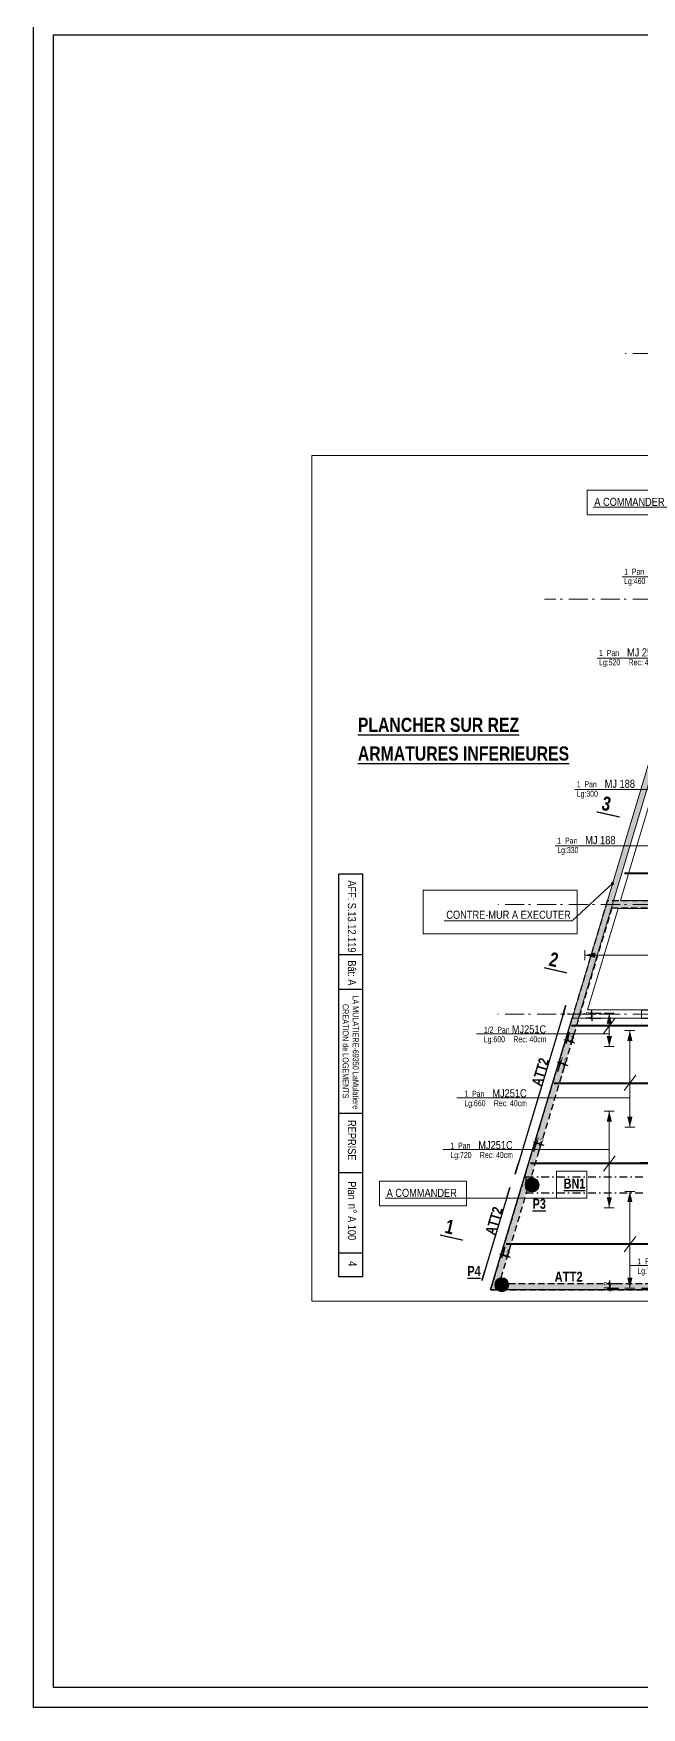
# Model space of a CAD drawing. Header units: centimetres. Extents: x 29921 to 42652, y -19090 to -11306.
# Drawn here: x 35662 to 37171, y -17547 to -13389 of the extents above; entities that cross this region are included whole.
import ezdxf
from ezdxf.enums import TextEntityAlignment as Align

# ---------------------------------------------------------------- set-up
doc = ezdxf.new("R2010")
doc.units = ezdxf.units.CM
doc.header["$LTSCALE"] = 25.4
doc.header["$PDMODE"] = 1
doc.header["$PDSIZE"] = -2
for name, pattern in [('CACHEX2', [19.05, 12.7, -6.35]), ('Style de ligne -6', [1.04164, 0.625, -0.20828, 0.06943, -0.13893]), ('TIRETPTX2', [50.8, 25.4, -12.7, 0, -12.7])]:
    doc.linetypes.add(name, pattern=pattern)
for name, color, linetype in [('01_ARMA_INF', 50, 'Continuous'), ('01_cote_gen', 4, 'Continuous'), ('01_fenetres', 171, 'Continuous'), ('01_linteaux', 2, 'Continuous'), ('01_murs_sup', 2, 'CACHEX2'), ('01_poch_BN', 9, 'Continuous'), ('01_poch_poteaux', 250, 'Continuous'), ('01_texte', 230, 'Continuous'), ('AA_COTES', 2, 'Continuous')]:
    doc.layers.add(name, color=color, linetype=linetype)
for name, color, linetype, lineweight in [('01_murs_coup', 5, 'Continuous', 60), ('01_résv', 32, 'Continuous', 9), ('B Général', 7, 'Continuous', 5)]:
    doc.layers.add(name, color=color, linetype=linetype, lineweight=lineweight)
doc.styles.add('impact', font='impact.ttf')
doc.styles.add('PATIO', font='ARIALN.TTF')
doc.styles.add('STYLE2', font='ARIALN.TTF')
doc.styles.add('Titre', font='ariblk.ttf')
doc.dimstyles.new('JB50', dxfattribs={"dimscale": 0.1, "dimtxt": 150, "dimasz": 15, "dimexe": 0.1, "dimexo": 0.1, "dimgap": 0.09, "dimtad": 1, "dimdec": 1, "dimdsep": 46, "dimtxsty": 'STYLE2', "dimblk1": 'BOND_G', "dimblk2": 'BOND_D', "dimsah": 1, "dimcen": 1.5, "dimdle": 0.01, "dimse1": 1, "dimse2": 1, "dimclrd": 4, "dimclre": 2, "dimclrt": 6, "dimazin": 2, "dimtfac": 2.333333, "dimtdec": 1, "dimtix": 1, "dimtmove": 2, "dimatfit": 3, "dimldrblk": 'BOND_G', "dimfxl": 1, "dimtolj": 1, "dimtzin": 0, "dimarcsym": 0})

# ---------------------------------------------------------------- blocks, each defined once
blk = doc.blocks.new('BOND_G')
at = {"layer": 'AA_COTES', "color": 0}
for p, q in [((5, 0), (-5, 0)), ((1.8, 1.8), (-1.8, -1.8)), ((0, -5), (0, 15))]:
    blk.add_line(p, q, dxfattribs=at)
blk = doc.blocks.new('BOND_D')
at = {"layer": 'AA_COTES', "color": 0}
for p, q in [((5, 0), (-5, 0)), ((-1.8, -1.8), (1.8, 1.8)), ((0, 5), (0, -15))]:
    blk.add_line(p, q, dxfattribs=at)
blk = doc.blocks.new('*D62')
at = {"color": 4, "lineweight": -2, "transparency": 16777216}
for p, q in [((36825.1, -16422.8), (36823.7, -16422.3)), ((36826.6, -16423.2), (36838.1, -16426.6)), ((36839.5, -16427.1), (36840.9, -16427.5))]:
    blk.add_line(p, q, dxfattribs=at)
at = {"layer": 'Defpoints', "color": 0, "transparency": 16777216}
for p in [(36834.7, -16396), (36846.2, -16399.4), (36838.1, -16426.6)]:
    blk.add_point(p, dxfattribs=at)
at = {"color": 4, "lineweight": -2, "transparency": 16777216, "xscale": 1.5, "yscale": 1.5, "zscale": 1.5}
for name, p, rotation in [('BOND_G', (36826.6, -16423.2), 343.291350846274), ('BOND_D', (36838.1, -16426.6), 163.291350846274)]:
    blk.add_blockref(name, p, dxfattribs=dict(at, rotation=rotation))
at = {"color": 6, "transparency": 16777216, "insert": (36834.5, -16417.7), "char_height": 15, "attachment_point": 5, "rotation": 343.2914, "style": 'STYLE2'}
blk.add_mtext('\\A1;12', dxfattribs=at)
blk = doc.blocks.new('*D64')
at = {"color": 4, "lineweight": -2, "transparency": 16777216}
for p, q in [((37092.9, -16492), (37092.9, -16490.5)), ((37092.9, -16493.5), (37092.9, -16505.5)), ((37092.9, -16507), (37092.9, -16508.5))]:
    blk.add_line(p, q, dxfattribs=at)
at = {"layer": 'Defpoints', "color": 0, "transparency": 16777216}
for p in [(37119.6, -16493.5), (37092.9, -16505.5), (37142.5, -16505.5)]:
    blk.add_point(p, dxfattribs=at)
at = {"color": 4, "lineweight": -2, "transparency": 16777216, "xscale": 1.5, "yscale": 1.5, "zscale": 1.5}
for name, p, rotation in [('BOND_G', (37092.9, -16493.5), 270), ('BOND_D', (37092.9, -16505.5), 90)]:
    blk.add_blockref(name, p, dxfattribs=dict(at, rotation=rotation))
at = {"color": 6, "transparency": 16777216, "insert": (37085.4, -16499.5), "char_height": 15, "attachment_point": 5, "rotation": 90, "style": 'STYLE2'}
blk.add_mtext('\\A1;12', dxfattribs=at)
blk = doc.blocks.new('*D65')
at = {"color": 4, "lineweight": -2, "transparency": 16777216}
for p, q in [((36908.6, -16144.6), (36907.2, -16144.2)), ((36921.6, -16148.5), (36910.1, -16145)), ((36923, -16148.9), (36924.4, -16149.3))]:
    blk.add_line(p, q, dxfattribs=at)
at = {"layer": 'Defpoints', "color": 0, "transparency": 16777216}
for p in [(36910.1, -16145), (36888.6, -16216.5), (36900.1, -16220)]:
    blk.add_point(p, dxfattribs=at)
at = {"color": 4, "lineweight": -2, "transparency": 16777216, "xscale": 1.5, "yscale": 1.5, "zscale": 1.5}
for name, p, rotation in [('BOND_D', (36910.1, -16145), 343.291350846274), ('BOND_G', (36921.6, -16148.5), 163.291350846274)]:
    blk.add_blockref(name, p, dxfattribs=dict(at, rotation=rotation))
at = {"color": 6, "transparency": 16777216, "insert": (36918, -16139.5), "char_height": 15, "attachment_point": 5, "rotation": 343.2914, "style": 'STYLE2'}
blk.add_mtext('\\A1;12', dxfattribs=at)
blk = doc.blocks.new('*D66')
at = {"color": 4, "lineweight": -2, "transparency": 16777216}
for p, q in [((36968.2, -15946.1), (36966.8, -15945.6)), ((36981.2, -15949.9), (36969.7, -15946.5)), ((36982.6, -15950.4), (36984, -15950.8))]:
    blk.add_line(p, q, dxfattribs=at)
at = {"layer": 'Defpoints', "color": 0, "transparency": 16777216}
for p in [(36969.7, -15946.5), (36963.4, -15967.5), (36974.8, -15971)]:
    blk.add_point(p, dxfattribs=at)
at = {"color": 4, "lineweight": -2, "transparency": 16777216, "xscale": 1.5, "yscale": 1.5, "zscale": 1.5}
for name, p, rotation in [('BOND_D', (36969.7, -15946.5), 343.291350846264), ('BOND_G', (36981.2, -15949.9), 163.291350846264)]:
    blk.add_blockref(name, p, dxfattribs=dict(at, rotation=rotation))
at = {"color": 6, "transparency": 16777216, "insert": (36977.6, -15941), "char_height": 15, "attachment_point": 5, "rotation": 343.2914, "style": 'STYLE2'}
blk.add_mtext('\\A1;12', dxfattribs=at)
blk = doc.blocks.new('*D70')
at = {"color": 4, "lineweight": -2, "transparency": 16777216}
for p, q in [((36985, -15890.1), (36983.6, -15889.6)), ((36986.5, -15890.5), (36998, -15894)), ((36999.4, -15894.4), (37000.8, -15894.8))]:
    blk.add_line(p, q, dxfattribs=at)
at = {"layer": 'Defpoints', "color": 0, "transparency": 16777216}
for p in [(36989.8, -15879.3), (36998, -15894), (37001.3, -15882.7)]:
    blk.add_point(p, dxfattribs=at)
at = {"color": 4, "lineweight": -2, "transparency": 16777216, "xscale": 1.5, "yscale": 1.5, "zscale": 1.5}
for name, p, rotation in [('BOND_G', (36986.5, -15890.5), 343.291350846274), ('BOND_D', (36998, -15894), 163.291350846274)]:
    blk.add_blockref(name, p, dxfattribs=dict(at, rotation=rotation))
at = {"color": 6, "transparency": 16777216, "insert": (36994.4, -15885), "char_height": 15, "attachment_point": 5, "rotation": 343.2914, "style": 'STYLE2'}
blk.add_mtext('\\A1;12', dxfattribs=at)
blk = doc.blocks.new('*D71')
at = {"color": 4, "lineweight": -2, "transparency": 16777216}
for p, q in [((37048.4, -15821.1), (37048.4, -15819.6)), ((37048.4, -15822.6), (37048.4, -15834.6)), ((37048.4, -15836.1), (37048.4, -15837.6))]:
    blk.add_line(p, q, dxfattribs=at)
at = {"layer": 'Defpoints', "color": 0, "transparency": 16777216}
for p in [(37048.4, -15834.6), (37051.1, -15822.6), (37056.1, -15834.6)]:
    blk.add_point(p, dxfattribs=at)
at = {"color": 4, "lineweight": -2, "transparency": 16777216, "xscale": 1.5, "yscale": 1.5, "zscale": 1.5}
for name, p, rotation in [('BOND_G', (37048.4, -15822.6), 270), ('BOND_D', (37048.4, -15834.6), 90)]:
    blk.add_blockref(name, p, dxfattribs=dict(at, rotation=rotation))
at = {"color": 6, "transparency": 16777216, "insert": (37040.8, -15828.6), "char_height": 15, "attachment_point": 5, "rotation": 90, "style": 'STYLE2'}
blk.add_mtext('\\A1;12', dxfattribs=at)

msp = doc.modelspace()

# ---------------------------------------------------------------- hatches: boundary and pattern name
at = {"layer": '01_murs_sup'}
h = msp.add_hatch(dxfattribs=at)
h.set_pattern_fill('DASH', color=256, scale=2.5, angle=135)
h.set_pattern_definition([(135, (-1376.8596, -4351.756), (-11.2253202, 9e-16), [7.9375, -7.9375])])
h.paths.add_polyline_path([(38139.48, -15413.56), (38121.48, -15413.56), (38121.48, -15695.56), (37808.44, -15695.56), (37808.44, -15543.56), (37469.44, -15543.56), (37469.44, -15417.54), (37453.44, -15417.54), (37453.44, -15543.56), (37086.44, -15543.56), (36796.47, -16509.54), (37587.44, -16509.54), (37587.44, -16249.54), (37776.48, -16249.54), (37776.48, -16233.54), (37571.44, -16233.54), (37571.44, -16493.54), (36817.98, -16493.54), (37097.74, -15561.56), (37790.44, -15561.56), (37790.44, -15713.56), (38121.48, -15713.56), (38121.48, -15718.56), (38139.48, -15718.56)])
at = {"layer": '01_poch_BN'}
h = msp.add_hatch(color=256, dxfattribs=at)
h.dxf.hatch_style = 1
h.paths.add_polyline_path([(37099.4, -15552.56), (37083.74, -15552.56), (37045.92, -15678.54), (37061.58, -15678.54)])
h.paths.add_polyline_path([(37061.58, -15678.54), (37045.92, -15678.54), (37002.09, -15824.56), (37017.75, -15824.56)])
h.paths.add_polyline_path([(37017.75, -15824.56), (37002.09, -15824.56), (36999.09, -15834.56), (37014.75, -15834.56)])
h.paths.add_polyline_path([(37143.07, -15407.08), (37127.4, -15407.08), (37099.86, -15498.83, -0.3311606), (37101.29, -15500.75, -0.5024483), (37098.71, -15502.66), (37086.44, -15543.56), (37102.1, -15543.56)])
h.paths.add_polyline_path([(37185.06, -15267.18), (37169.4, -15267.18), (37127.4, -15407.08), (37143.07, -15407.08)])
h.paths.add_polyline_path([(37102.1, -15543.56), (37086.44, -15543.56), (37083.74, -15552.56), (37099.4, -15552.56)])
h.paths.add_polyline_path([(37198.07, -15223.84), (37183.7, -15219.53), (37169.4, -15267.18), (37185.06, -15267.18)])
h.paths.add_polyline_path([(37217.68, -15158.52), (37203.31, -15154.21), (37198.08, -15171.64), (37212.44, -15175.95)])
h.paths.add_polyline_path([(37237.97, -15090.92), (37222.31, -15090.92), (37217.69, -15106.32), (37232.05, -15110.63)])
at = {"layer": '01_poch_poteaux'}
h = msp.add_hatch(color=256, dxfattribs=at)
h.dxf.hatch_style = 1
h.paths.add_polyline_path([(36882.18, -16249.02, 1), (36917.18, -16249.02, 1)])
h = msp.add_hatch(color=256, dxfattribs=at)
h.dxf.hatch_style = 1
h.paths.add_polyline_path([(36806.97, -16497.04, 1), (36841.97, -16497.04, 1)])

# ---------------------------------------------------------------- linework, layer by layer
at = {"layer": '01_ARMA_INF', "linetype": 'Continuous', "lineweight": 0, "const_width": 5, "flags": 128}
for points in [[(37128.38, -15475.16), (37448.44, -15474.99)], [(36997.52, -15853.69), (37583.44, -15853.53)], [(36954.49, -15997.03), (37583.44, -15996.86)], [(36895.05, -16195.05), (37583.44, -16194.86)], [(36834.74, -16395.95), (37583.44, -16395.74)]]:
    msp.add_lwpolyline(points, dxfattribs=at)
at = {"layer": '01_cote_gen'}
for p, q in [((35661.79, -17546.82), (35661.79, -13346.82)), ((41601.79, -17546.82), (35661.79, -17546.82))]:
    msp.add_line(p, q, dxfattribs=at)
at = {"layer": '01_fenetres', "ltscale": 30}
for p, q in [((36419.58, -16477.28), (36419.58, -15477.28)), ((36479.58, -15477.28), (36429.58, -15477.28)), ((36479.58, -16477.28), (36479.58, -15477.28)), ((36479.58, -15677.28), (36419.58, -15677.28)), ((36479.58, -15763.72), (36419.58, -15763.72)), ((36479.58, -16071.75), (36419.58, -16071.75)), ((36419.58, -16217.89), (36479.58, -16217.89)), ((36419.58, -16417.89), (36479.58, -16417.89)), ((36479.58, -16477.28), (36419.58, -16477.28))]:
    msp.add_line(p, q, dxfattribs=at)
at = {"layer": '01_linteaux'}
for p, q in [((36796.47, -16509.54), (36999.09, -15834.56)), ((37171.41, -15814.56), (37271.41, -15814.56)), ((37171.41, -15834.56), (37271.41, -15834.56)), ((37199.24, -16509.54), (36796.47, -16509.54)), ((37171.41, -16505.54), (37271.41, -16505.54))]:
    msp.add_line(p, q, dxfattribs=at)
at = {"layer": '01_linteaux', "linetype": 'TIRETPTX2', "ltscale": 0.01}
msp.add_line((37097.75, -15824.56), (36971.43, -15824.56), dxfattribs=at)
at = {"layer": '01_linteaux', "linetype": 'TIRETPTX2', "ltscale": 0.03}
for p, q in [((36883.81, -16229.02), (37183.81, -16229.02)), ((36883.81, -16229.02), (36883.81, -16269.02)), ((36883.81, -16269.02), (37183.81, -16269.02))]:
    msp.add_line(p, q, dxfattribs=at)
at = {"layer": '01_murs_coup', "linetype": 'Continuous', "lineweight": 18}
for p, q in [((36999.08, -15834.56), (37222.31, -15090.92)), ((37013.45, -15838.87), (37237.97, -15090.92)), ((37119.1, -15542.56), (37248.67, -15110.92)), ((37119.1, -15542.56), (37813.43, -15542.56)), ((37037.45, -15814.56), (37113.1, -15562.56)), ((37113.1, -15562.56), (37790.43, -15562.56)), ((36999.08, -15834.56), (37171.41, -15834.56)), ((37037.45, -15814.56), (37171.41, -15814.56)), ((37171.41, -15814.56), (37171.41, -15834.56))]:
    msp.add_line(p, q, dxfattribs=at)
for points in [[(37036.45, -14523.24), (37252.71, -14523.24), (37252.71, -14585.27), (37036.45, -14585.27)], [(36629.07, -15516.81), (37011.75, -15516.81), (37011.75, -15625.37), (36629.07, -15625.37)], [(36520.77, -16239.29), (36737.03, -16239.29), (36737.03, -16301.32), (36520.77, -16301.32)]]:
    msp.add_lwpolyline(points, close=True, dxfattribs=at)
for centre in [(36899.68, -16249.02), (36824.47, -16497.04)]:
    msp.add_circle(centre, 17.5, dxfattribs=at)
at = {"layer": '01_murs_sup', "ltscale": 0.05}
for p, q in [((37086.44, -15543.56), (36796.47, -16509.54)), ((37453.44, -15543.56), (37086.44, -15543.56)), ((37097.74, -15561.56), (36817.98, -16493.54)), ((37790.44, -15561.56), (37097.74, -15561.56)), ((36817.98, -16493.54), (37571.44, -16493.54)), ((36796.47, -16509.54), (37587.44, -16509.54))]:
    msp.add_line(p, q, dxfattribs=at)
at = {"layer": '01_poch_BN'}
msp.add_line((36479.58, -15477.28), (36419.58, -15477.28), dxfattribs=at)
at = {"layer": '01_résv'}
for p, q in [((36352.48, -16537.71), (36352.48, -14437.71)), ((37837.48, -14437.71), (36352.48, -14437.71)), ((37837.48, -16537.71), (36352.48, -16537.71))]:
    msp.add_line(p, q, dxfattribs=at)
at = {"layer": '01_texte'}
for p, q in [((35711.79, -17496.82), (35711.79, -13392.7)), ((35711.79, -13392.7), (42601.79, -13392.7)), ((36983.35, -15803.01), (36857.39, -16222.61)), ((36844.59, -16255.21), (36775.09, -16486.72)), ((41601.79, -17496.82), (35711.79, -17496.82))]:
    msp.add_line(p, q, dxfattribs=at)
at = {"layer": '01_texte', "linetype": 'Continuous', "lineweight": 0}
for p, q in [((37476.19, -14565.65), (37051.02, -14565.65)), ((37491.22, -14738.96), (37123.37, -14738.96)), ((37400.67, -14940.82), (37061.03, -14940.82)), ((37260.06, -15267.18), (37005.62, -15267.18)), ((37295.75, -15407.08), (36957.26, -15407.08)), ((37099.29, -15500.75), (36999.64, -15592.98)), ((36999.64, -15592.98), (36681.44, -15592.98)), ((37030.37, -15666.07), (37030.37, -15691.03)), ((37030.37, -15678.55), (37786.95, -15678.26)), ((37031.63, -15678.55), (37786.95, -15678.26)), ((37077, -15872.58), (37106.01, -15834.51)), ((37078.92, -15822.56), (37103.88, -15822.56)), ((37091.4, -15905.54), (37091.4, -15822.56)), ((36761.51, -15873.72), (37091.4, -15873.72)), ((37130, -15865.54), (37154.96, -15865.54)), ((37142.48, -16105.54), (37142.48, -15865.54)), ((37078.92, -15905.54), (37103.88, -15905.54)), ((37128.07, -16014.9), (37157.08, -15976.83)), ((36713.03, -16032.62), (37142.48, -16032.62)), ((37078.92, -16065.54), (37103.88, -16065.54)), ((37091.4, -16305.54), (37091.4, -16065.54)), ((37130, -16105.54), (37154.96, -16105.54)), ((36678.35, -16161.26), (37091.4, -16161.26)), ((37076.99, -16214.9), (37106, -16176.83)), ((36960.51, -16281.7), (36535.34, -16281.7)), ((37130, -16265.54), (37154.96, -16265.54)), ((37142.48, -16505.54), (37142.48, -16265.54)), ((37078.92, -16305.54), (37103.88, -16305.54)), ((37128.07, -16414.9), (37157.08, -16376.83)), ((37142.48, -16448.88), (37326.8, -16448.88)), ((37142.48, -16505.54), (37142.48, -16448.88)), ((37130, -16505.54), (37154.96, -16505.54))]:
    msp.add_line(p, q, dxfattribs=at)
at = {"layer": '01_texte'}
for points, const_width in [([(37117.28, -15335.39), (37060.23, -15322.46)], 3), ([(36986.64, -15722.5), (36929.59, -15709.56)], 3), ([(36983.35, -15803.01), (36975.49, -15829.17)], 4), ([(36857.39, -16222.61), (36865.24, -16196.45)], 4), ([(36844.59, -16255.21), (36836.74, -16281.37)], 4), ([(36728.26, -16386.3), (36671.21, -16373.36)], 3), ([(36775.09, -16486.72), (36782.94, -16460.57)], 4)]:
    msp.add_lwpolyline(points, dxfattribs=dict(at, const_width=const_width))
at = {"layer": '01_texte', "linetype": 'Continuous', "lineweight": 0, "const_width": 4}
msp.add_lwpolyline([(37097.29, -15500.75, 1), (37101.29, -15500.75, 1)], format="xyb", close=True, dxfattribs=at)
at = {"layer": '01_texte', "linetype": 'Continuous', "lineweight": 0}
msp.add_lwpolyline([(36960.51, -16214.47), (37035.73, -16214.47), (37035.73, -16281.7), (36960.51, -16281.7)], close=True, dxfattribs=at)
for points in [[(37030.37, -15678.55), (37056.46, -15672.09), (37056.46, -15678.55)], [(37030.37, -15678.55), (37056.46, -15685.01), (37056.46, -15678.55)], [(37091.4, -15822.56), (37084.94, -15848.65), (37091.4, -15848.65)], [(37091.4, -15822.56), (37097.86, -15848.65), (37091.4, -15848.65)], [(37091.4, -15905.54), (37084.94, -15879.45), (37091.4, -15879.45)], [(37091.4, -15905.54), (37097.86, -15879.45), (37091.4, -15879.45)], [(37142.48, -15865.54), (37136.02, -15891.64), (37142.48, -15891.64)], [(37142.48, -15865.54), (37148.94, -15891.64), (37142.48, -15891.64)], [(37091.4, -16065.54), (37084.94, -16091.64), (37091.4, -16091.64)], [(37091.4, -16065.54), (37097.86, -16091.64), (37091.4, -16091.64)], [(37142.48, -16105.54), (37136.02, -16079.45), (37142.48, -16079.45)], [(37142.48, -16105.54), (37148.94, -16079.45), (37142.48, -16079.45)], [(37091.4, -16305.54), (37084.94, -16279.45), (37091.4, -16279.45)], [(37091.4, -16305.54), (37097.86, -16279.45), (37091.4, -16279.45)], [(37142.48, -16265.54), (37136.02, -16291.64), (37142.48, -16291.64)], [(37142.48, -16265.54), (37148.94, -16291.64), (37142.48, -16291.64)], [(37142.48, -16505.54), (37136.02, -16479.45), (37142.48, -16479.45)], [(37142.48, -16505.54), (37148.94, -16479.45), (37142.48, -16479.45)]]:
    msp.add_solid(points, dxfattribs=at)
at = {"layer": 'B Général', "color": 1, "linetype": 'Style de ligne -6', "lineweight": 13, "ltscale": 3, "true_color": 0xff0000}
for p, q in [((41880.18, -14184.56), (37130.6, -14184.56)), ((41880.18, -14794.56), (36930.81, -14794.56)), ((41563.19, -15552.56), (36815.03, -15552.56)), ((41563.19, -15824.56), (36815.03, -15824.56))]:
    msp.add_line(p, q, dxfattribs=at)

# ---------------------------------------------------------------- texts
at = {"layer": '01_texte', "ltscale": 5, "style": 'PATIO'}
for s, p in [('A COMMANDER', (37054.27, -14562.7)), ('MJ 251C', (37135.52, -14936.49)), ('MJ 188', (37080.11, -15262.85)), ('MJ 188', (37031.75, -15402.75)), ('CONTRE-MUR A EXECUTER', (36686.76, -15588)), ('MJ251C', (36849.41, -15872.52)), ('MJ251C', (36800.94, -16031.42)), ('MJ251C', (36766.26, -16160.06)), ('A COMMANDER', (36538.59, -16278.75))]:
    msp.add_text(s, height=20, dxfattribs=at).set_placement(p)
at = {"layer": '01_texte', "ltscale": 5, "style": 'PATIO', "width": 0.8}
for s, p in [('1  Pan', (37128.42, -14733.42)), ('Lg:460', (37128.42, -14756.76)), ('1  Pan', (37066.08, -14935.28)), ('Lg:520', (37066.08, -14958.62)), ('Rec: 40cm', (37139.41, -14958.62)), ('1  Pan', (37010.67, -15261.64)), ('Lg:300', (37010.67, -15284.98)), ('1  Pan', (36962.31, -15401.54)), ('Lg:330', (36962.31, -15424.88)), ('1/2  Pan', (36779.97, -15871.31)), ('Lg:600', (36779.97, -15894.64)), ('Rec: 40cm', (36853.3, -15894.64)), ('1  Pan', (36731.5, -16030.21)), ('Lg:660', (36731.5, -16053.55)), ('Rec: 40cm', (36804.83, -16053.55)), ('1  Pan', (36696.82, -16158.85)), ('Lg:720', (36696.82, -16182.19)), ('Rec: 40cm', (36770.15, -16182.19)), ('1  Pan', (37160.95, -16446.47)), ('Lg:760', (37160.95, -16469.8))]:
    msp.add_text(s, height=15, dxfattribs=at).set_placement(p)
at = {"layer": '01_texte', "style": 'Titre', "width": 0.7}
for s, p in [('%%UPLANCHER SUR REZ', (36467.16, -15134.35)), ('%%UARMATURES INFERIEURES', (36467.16, -15205.61))]:
    msp.add_text(s, height=35, dxfattribs=at).set_placement(p, align=Align.BOTTOM_LEFT)
at = {"layer": '01_texte', "style": 'impact'}
for s, p in [('3', (37078.11, -15329.43)), ('2', (36947.47, -15716.54)), ('1', (36689.08, -16380.34))]:
    msp.add_text(s, height=35, rotation=347.22262, dxfattribs=at).set_placement(p, align=Align.BOTTOM_CENTER)
at = {"layer": '01_texte', "style": 'STYLE2'}
for s, height, p in [('AFF:', 20, (36442.43, -15492.58)), ('S.13.12.119', 20, (36442.43, -15548.24)), ('Bât: A', 20, (36442.43, -15691.21)), ('LA MULATIERE-69350 LaMulatiere', 15, (36454.29, -15778.27)), ('CREATION de LOGEMENTS', 15, (36429.29, -15799.75)), ('REPRISE', 20, (36442.43, -16087.88)), ('Plan', 20, (36442.43, -16239.94)), ('A 100', 20, (36442.43, -16326.36)), ('n%%D', 20, (36443.87, -16296.01)), ('4', 20, (36443.87, -16438.42))]:
    msp.add_text(s, height=height, rotation=270, dxfattribs=at).set_placement(p)
at = {"layer": '01_texte', "style": 'Titre', "width": 0.7}
for p in [(36939.13, -15974.11), (36824.12, -16343.88)]:
    msp.add_text('ATT2', height=25, rotation=73.29135, dxfattribs=at).set_placement(p, align=Align.BOTTOM_CENTER)
at = {"layer": '01_texte', "style": 'impact'}
for s, p in [('%%UBN1', (36978.14, -16258.05)), ('%%UP3', (36901.16, -16308.33)), ('%%UP4', (36739.2, -16475.32))]:
    msp.add_text(s, height=25, dxfattribs=at).set_placement(p)
at = {"layer": '01_texte', "style": 'Titre', "width": 0.7}
msp.add_text('ATT2 ', height=25, dxfattribs=at).set_placement((36994.33, -16497.05), align=Align.BOTTOM_CENTER)

# ---------------------------------------------------------------- dimensions: what is measured, and where the dimension line sits
for base, p1, p2, picture, middle in [((37048.37, -15834.56), (37051.14, -15822.56), (37056.06, -15834.56), '*D71', (37040.83, -15828.56)), ((37092.92, -16505.54), (37119.61, -16493.54), (37142.48, -16505.54), '*D64', (37085.38, -16499.54))]:
    dim = msp.add_linear_dim(base=base, p1=p1, p2=p2, angle=90, dimstyle='JB50')
    dim.commit()
    dim.dimension.update_dxf_attribs({"geometry": picture, "text_midpoint": middle})
for p1, p2, distance, picture, middle in [((36989.84, -15879.28), (37001.33, -15882.73), -11.73, '*D70', (36994.38, -15885.01)), ((36974.85, -15970.95), (36963.36, -15967.5), -21.93, '*D66', (36977.58, -15941)), ((36900.1, -16219.96), (36888.61, -16216.51), -74.65, '*D65', (36917.98, -16139.52)), ((36834.74, -16395.95), (36846.24, -16399.4), -28.44, '*D62', (36834.48, -16417.7))]:
    dim = msp.add_aligned_dim(p1=p1, p2=p2, distance=distance, dimstyle='JB50')
    dim.commit()
    dim.dimension.update_dxf_attribs({"geometry": picture, "text_midpoint": middle})

doc.saveas('drawing.dxf')
